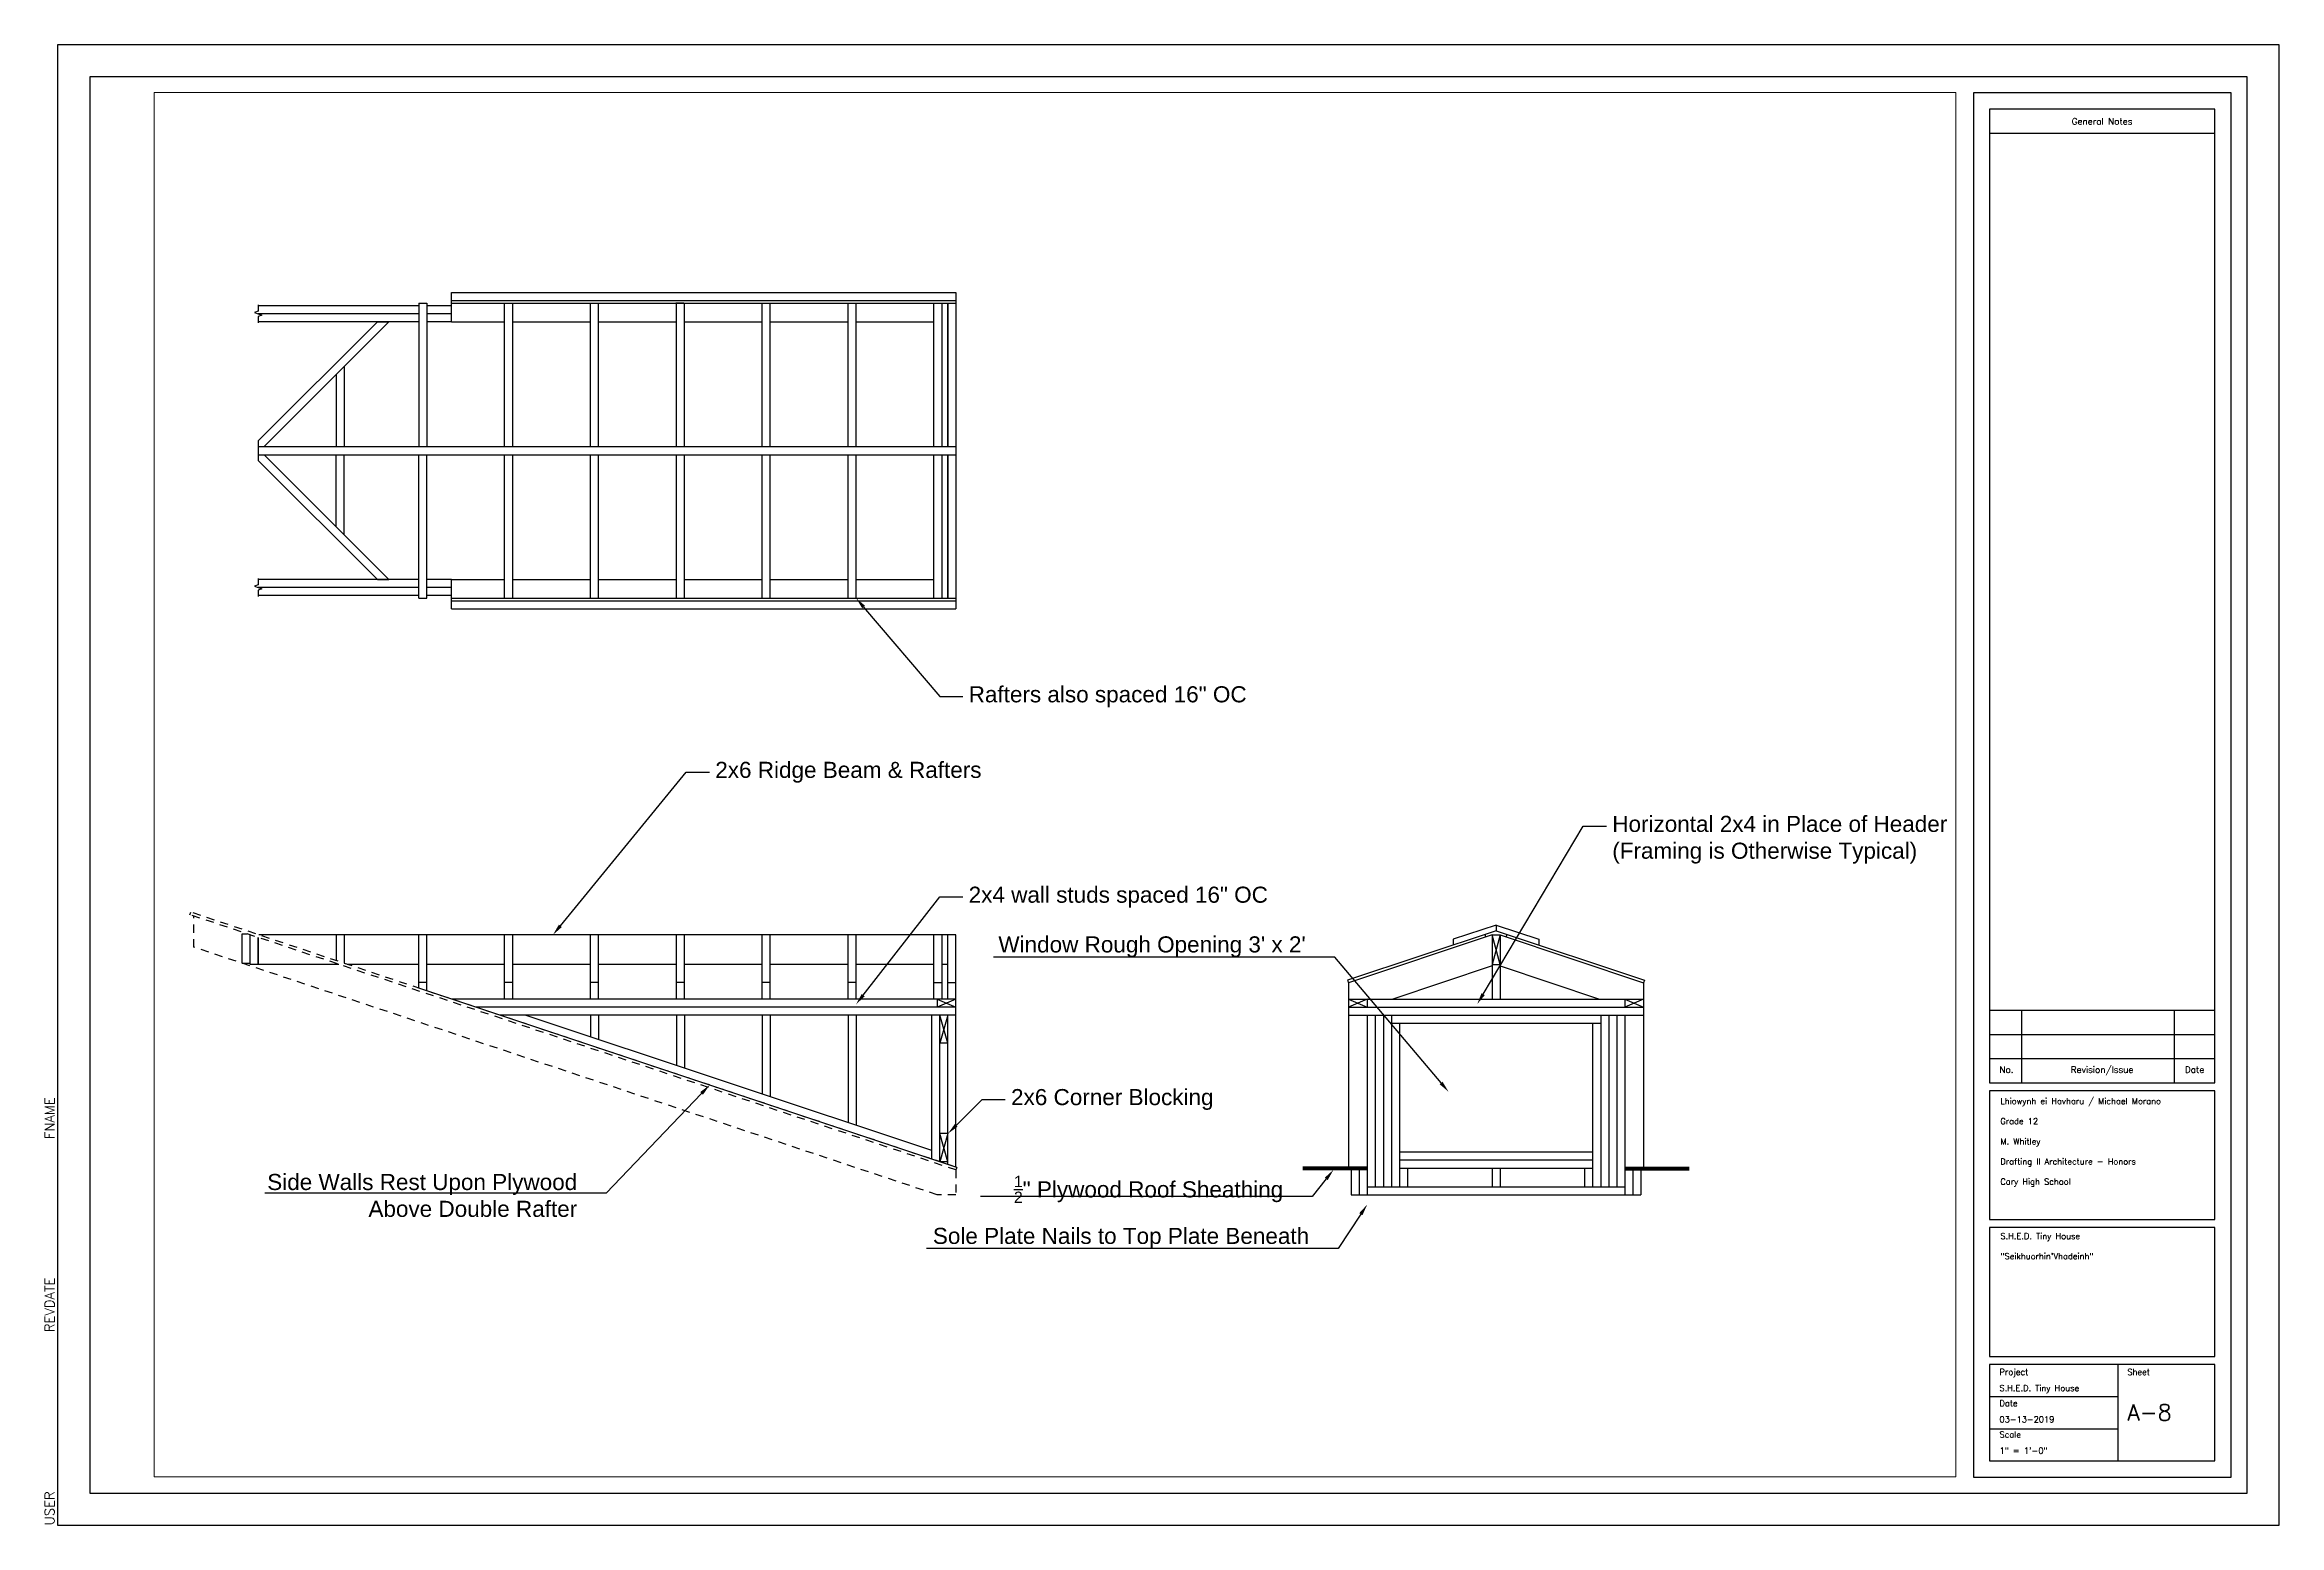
# Paper-space layout 'Dormer Detail' of a CAD drawing. Header units: inches. Extents: x -0.2 to 34.5, y 0 to 23.
import ezdxf
from ezdxf import colors
from ezdxf.entities.mleader import LeaderData, LeaderLine
from ezdxf.enums import TextEntityAlignment as Align
from ezdxf.math import Vec2, Vec3

# ---------------------------------------------------------------- set-up
doc = ezdxf.new("R2010")
doc.units = ezdxf.units.IN
doc.header["$MEASUREMENT"] = 0
doc.linetypes.add('HIDDEN2', pattern=[0.1875, 0.125, -0.0625])
doc.layers.add('Hidden Line', color=7, linetype='HIDDEN2')
doc.layers.add('Viewport', color=5, linetype='Continuous')
doc.styles.add('Roman', font='romans')
doc.styles.get("Standard").update_dxf_attribs({"font": 'arial.ttf'})

psp = doc.layouts.new('Dormer Detail')

# ---------------------------------------------------------------- linework, layer by layer
for p, q in [((34.5, 23), (0, 23)), ((0, 23), (0, 0)), ((34.5, 0), (34.5, 23)), ((34, 22.5), (0.5, 22.5)), ((0.5, 22.5), (0.5, 0.5)), ((33.75, 22.25), (29.75, 22.25)), ((29.75, 22.25), (29.75, 0.75)), ((33.75, 0.75), (33.75, 22.25)), ((34, 0.5), (34, 22.5)), ((33.5, 22), (30, 22)), ((30, 22), (30, 6.875)), ((33.5, 6.875), (33.5, 22)), ((30, 21.625), (33.5, 21.625)), ((6.116, 19.152), (13.951, 19.152)), ((6.116, 18.694), (6.116, 19.152)), ((13.951, 19.152), (13.951, 14.235)), ((5.609, 18.944), (3.117, 18.944)), ((5.609, 18.819), (3.117, 18.819)), ((5.609, 18.985), (5.734, 18.985)), ((5.609, 18.985), (5.609, 16.756)), ((5.734, 18.985), (5.734, 16.756)), ((6.116, 18.944), (5.734, 18.944)), ((6.116, 18.819), (5.734, 18.819)), ((6.116, 19.027), (13.951, 19.027)), ((6.116, 18.985), (13.951, 18.985)), ((6.942, 16.756), (6.942, 18.985)), ((7.067, 16.756), (7.067, 18.985)), ((8.275, 16.756), (8.275, 18.985)), ((8.4, 16.756), (8.4, 18.985)), ((9.727, 18.985), (9.602, 18.985)), ((9.609, 16.756), (9.609, 18.985)), ((9.734, 16.756), (9.734, 18.985)), ((10.942, 16.756), (10.942, 18.985)), ((11.067, 16.756), (11.067, 18.985)), ((12.275, 16.756), (12.275, 18.985)), ((12.4, 16.756), (12.4, 18.985)), ((13.609, 16.756), (13.609, 18.985)), ((13.734, 16.756), (13.734, 18.985)), ((13.826, 18.985), (13.826, 16.756)), ((13.826, 16.756), (13.826, 18.985)), ((3.117, 16.845), (4.966, 18.694)), ((5.609, 18.694), (3.117, 18.694)), ((3.206, 16.756), (5.143, 18.694)), ((4.966, 18.694), (5.143, 18.694)), ((6.116, 18.694), (5.734, 18.694)), ((6.116, 18.694), (6.942, 18.694)), ((7.067, 18.694), (8.275, 18.694)), ((8.4, 18.694), (9.609, 18.694)), ((9.734, 18.694), (10.942, 18.694)), ((11.067, 18.694), (12.275, 18.694)), ((12.4, 18.694), (13.609, 18.694)), ((4.326, 17.876), (4.326, 16.756)), ((4.451, 18.001), (4.451, 16.756)), ((3.117, 16.845), (3.117, 16.543)), ((3.117, 16.756), (13.951, 16.756)), ((3.117, 16.631), (13.951, 16.631)), ((3.117, 16.543), (4.966, 14.694)), ((3.206, 16.631), (5.143, 14.694)), ((4.326, 15.511), (4.326, 16.631)), ((4.451, 15.386), (4.451, 16.631)), ((5.609, 14.402), (5.609, 16.631)), ((5.734, 14.402), (5.734, 16.631)), ((6.942, 14.402), (6.942, 16.631)), ((7.067, 14.402), (7.067, 16.631)), ((8.275, 14.402), (8.275, 16.631)), ((8.4, 14.402), (8.4, 16.631)), ((9.609, 14.402), (9.609, 16.631)), ((9.734, 14.402), (9.734, 16.631)), ((10.942, 14.402), (10.942, 16.631)), ((11.067, 14.402), (11.067, 16.631)), ((12.275, 14.402), (12.275, 16.631)), ((12.4, 14.402), (12.4, 16.631)), ((13.609, 14.402), (13.609, 16.631)), ((13.734, 14.402), (13.734, 16.631)), ((13.826, 14.402), (13.826, 16.631)), ((13.826, 16.631), (13.826, 14.402)), ((5.609, 14.694), (3.117, 14.694)), ((4.966, 14.694), (5.143, 14.694)), ((6.116, 14.694), (5.734, 14.694)), ((6.116, 14.694), (6.942, 14.694)), ((6.116, 14.235), (6.116, 14.694)), ((7.067, 14.694), (8.275, 14.694)), ((8.4, 14.694), (9.609, 14.694)), ((9.734, 14.694), (10.942, 14.694)), ((11.067, 14.694), (12.275, 14.694)), ((12.4, 14.694), (13.609, 14.694)), ((5.609, 14.569), (3.117, 14.569)), ((5.609, 14.444), (3.117, 14.444)), ((5.609, 14.402), (5.734, 14.402)), ((6.116, 14.569), (5.734, 14.569)), ((6.116, 14.444), (5.734, 14.444)), ((6.116, 14.402), (13.951, 14.402)), ((6.116, 14.36), (13.951, 14.36)), ((6.116, 14.235), (13.951, 14.235)), ((2.867, 8.731), (2.867, 9.19)), ((2.867, 9.19), (2.942, 9.19)), ((2.992, 8.714), (2.992, 9.173)), ((3.117, 9.131), (3.117, 8.714)), ((3.117, 8.714), (3.117, 9.131)), ((13.951, 9.173), (3.124, 9.173)), ((4.326, 9.173), (4.326, 8.772)), ((4.451, 9.173), (4.451, 8.73)), ((5.609, 8.344), (5.609, 9.173)), ((5.734, 8.303), (5.734, 9.173)), ((6.942, 8.175), (6.942, 9.173)), ((7.067, 8.175), (7.067, 9.173)), ((8.275, 8.175), (8.275, 9.173)), ((8.4, 8.175), (8.4, 9.173)), ((9.609, 8.175), (9.609, 9.173)), ((9.734, 8.175), (9.734, 9.173)), ((10.942, 8.175), (10.942, 9.173)), ((11.067, 8.175), (11.067, 9.173)), ((12.275, 8.175), (12.275, 9.173)), ((12.4, 8.175), (12.4, 9.173)), ((13.609, 8.175), (13.609, 9.173)), ((13.734, 8.175), (13.734, 9.173)), ((13.826, 8.175), (13.826, 9.173)), ((13.951, 5.564), (13.951, 9.173)), ((22.337, 9.237), (20.032, 8.469)), ((22.275, 9.172), (20.046, 8.429)), ((22.337, 9.325), (21.671, 9.103)), ((21.671, 9.103), (21.671, 9.015)), ((22.179, 9.141), (22.166, 9.18)), ((22.275, 9.172), (22.4, 9.172)), ((22.275, 9.172), (22.275, 8.175)), ((22.4, 8.714), (22.275, 9.172)), ((22.4, 9.172), (22.275, 8.714)), ((22.337, 9.325), (23.004, 9.103)), ((22.337, 9.325), (22.337, 9.237)), ((22.337, 9.237), (24.642, 8.469)), ((22.4, 9.172), (24.629, 8.429)), ((22.4, 9.172), (22.4, 8.175)), ((22.495, 9.141), (22.509, 9.18)), ((22.495, 9.141), (22.509, 9.18)), ((23.004, 9.103), (23.004, 9.015)), ((2.867, 8.731), (2.992, 8.731)), ((4.367, 8.714), (2.992, 8.714)), ((5.609, 8.714), (4.499, 8.714)), ((6.942, 8.714), (5.734, 8.714)), ((8.275, 8.714), (7.067, 8.714)), ((9.609, 8.714), (8.4, 8.714)), ((10.942, 8.714), (9.734, 8.714)), ((12.275, 8.714), (11.067, 8.714)), ((13.609, 8.714), (12.4, 8.714)), ((13.826, 8.714), (13.734, 8.714)), ((22.275, 8.689), (20.733, 8.175)), ((22.275, 8.714), (22.4, 8.714)), ((22.4, 8.689), (23.942, 8.175)), ((5.734, 8.43), (5.609, 8.43)), ((13.951, 5.564), (5.609, 8.344)), ((7.067, 8.43), (6.942, 8.43)), ((8.4, 8.43), (8.275, 8.43)), ((9.734, 8.43), (9.609, 8.43)), ((11.067, 8.43), (10.942, 8.43)), ((12.4, 8.43), (12.275, 8.43)), ((13.609, 8.43), (13.734, 8.43)), ((13.826, 8.43), (13.951, 8.43)), ((20.032, 8.469), (20.046, 8.429)), ((20.032, 8.469), (20.046, 8.429)), ((20.046, 8.429), (20.046, 5.562)), ((24.642, 8.469), (24.629, 8.429)), ((24.629, 8.429), (24.629, 5.562)), ((13.951, 8.175), (6.116, 8.175)), ((13.951, 8.05), (6.491, 8.05)), ((13.659, 8.175), (13.659, 8.05)), ((13.659, 8.175), (13.951, 8.05)), ((13.951, 8.175), (13.659, 8.05)), ((20.337, 8.175), (20.046, 8.05)), ((20.046, 8.175), (20.337, 8.05)), ((20.046, 8.175), (24.629, 8.175)), ((20.046, 8.05), (24.629, 8.05)), ((20.337, 8.175), (20.337, 8.05)), ((24.337, 8.175), (24.337, 8.05)), ((24.337, 8.175), (24.629, 8.05)), ((24.629, 8.175), (24.337, 8.05)), ((30, 8), (33.5, 8)), ((30.5, 6.875), (30.5, 8)), ((32.875, 6.875), (32.875, 8)), ((13.951, 7.925), (6.866, 7.925)), ((13.576, 5.821), (7.261, 7.925)), ((8.275, 7.925), (8.275, 7.587)), ((8.4, 7.925), (8.4, 7.546)), ((9.609, 7.925), (9.609, 7.143)), ((9.734, 7.925), (9.734, 7.101)), ((10.942, 7.925), (10.942, 6.698)), ((11.067, 7.925), (11.067, 6.657)), ((12.275, 7.925), (12.275, 6.254)), ((12.4, 7.925), (12.4, 6.212)), ((13.576, 5.689), (13.576, 7.925)), ((13.701, 5.647), (13.701, 7.925)), ((13.826, 7.488), (13.701, 7.925)), ((13.826, 7.925), (13.701, 7.488)), ((13.826, 5.605), (13.826, 7.925)), ((20.046, 7.925), (24.629, 7.925)), ((20.337, 7.925), (20.337, 5.673)), ((20.462, 7.925), (20.462, 5.259)), ((20.587, 7.925), (20.587, 5.259)), ((20.712, 7.925), (20.712, 5.259)), ((20.712, 7.8), (23.962, 7.8)), ((20.837, 7.8), (20.837, 5.259)), ((23.837, 7.8), (23.837, 5.259)), ((23.962, 7.925), (23.962, 5.259)), ((24.087, 7.925), (24.087, 5.259)), ((24.212, 7.925), (24.212, 5.259)), ((24.337, 7.925), (24.337, 5.673)), ((13.826, 7.488), (13.701, 7.488)), ((30, 7.625), (33.5, 7.625)), ((30, 7.25), (33.5, 7.25)), ((30, 6.875), (33.5, 6.875)), ((33.5, 6.75), (30, 6.75)), ((30, 6.75), (30, 4.75)), ((33.5, 4.75), (33.5, 6.75)), ((13.826, 6.085), (13.701, 6.085)), ((13.826, 5.647), (13.701, 6.085)), ((13.826, 6.085), (13.701, 5.647)), ((13.826, 5.647), (13.701, 5.647)), ((20.337, 5.562), (19.337, 5.562)), ((20.337, 5.673), (20.337, 5.134)), ((20.837, 5.8), (23.837, 5.8)), ((20.837, 5.675), (23.837, 5.675)), ((24.337, 5.673), (24.337, 5.134)), ((24.337, 5.562), (25.337, 5.562)), ((20.337, 5.551), (19.337, 5.551)), ((20.337, 5.541), (19.337, 5.541)), ((20.337, 5.53), (19.337, 5.53)), ((20.337, 5.52), (19.337, 5.52)), ((20.087, 5.52), (20.087, 5.134)), ((20.212, 5.52), (20.212, 5.134)), ((20.337, 5.259), (24.337, 5.259)), ((20.837, 5.55), (23.837, 5.55)), ((20.962, 5.55), (20.962, 5.259)), ((22.275, 5.55), (22.275, 5.259)), ((22.4, 5.55), (22.4, 5.259)), ((23.712, 5.55), (23.712, 5.259)), ((24.337, 5.551), (25.337, 5.551)), ((24.337, 5.541), (25.337, 5.541)), ((24.337, 5.53), (25.337, 5.53)), ((24.337, 5.52), (25.337, 5.52)), ((24.462, 5.52), (24.462, 5.134)), ((24.587, 5.52), (24.587, 5.134)), ((20.087, 5.134), (24.587, 5.134)), ((20.087, 5.134), (24.587, 5.134)), ((30, 4.75), (33.5, 4.75)), ((33.5, 4.625), (30, 4.625)), ((30, 4.625), (30, 2.625)), ((33.5, 2.625), (33.5, 4.625)), ((30, 2.625), (33.5, 2.625)), ((33.5, 2.5), (30, 2.5)), ((30, 2.5), (30, 1)), ((32, 1), (32, 2.5)), ((33.5, 1), (33.5, 2.5)), ((30, 2), (32, 2)), ((30, 1.5), (32, 1.5)), ((29.75, 0.75), (33.75, 0.75)), ((30, 1), (33.5, 1)), ((0.5, 0.5), (34, 0.5)), ((0, 0), (34.5, 0))]:
    psp.add_line(p, q)
at = {"linetype": 'Continuous'}
for points in [[(3.117, 18.959), (3.117, 18.86), (3.06, 18.84), (3.174, 18.798), (3.117, 18.777), (3.117, 18.679)], [(3.117, 14.709), (3.117, 14.61), (3.06, 14.59), (3.174, 14.548), (3.117, 14.527), (3.117, 14.429)]]:
    psp.add_lwpolyline(points, dxfattribs=at)
at = {"layer": 'Hidden Line'}
for p, q in [((2.055, 9.485), (2.068, 9.525)), ((13.951, 5.52), (2.055, 9.485)), ((13.964, 5.559), (2.068, 9.525)), ((2.117, 8.981), (2.117, 9.464)), ((13.66, 5.134), (2.117, 8.981)), ((13.964, 5.559), (13.951, 5.52)), ((13.951, 5.52), (13.951, 5.134)), ((13.951, 5.134), (13.659, 5.134))]:
    psp.add_line(p, q, dxfattribs=at)

# ---------------------------------------------------------------- texts
at = {"style": 'Roman'}
for s, p in [('General Notes', (31.748, 21.808)), ('No.', (30.264, 7.078)), ('Revision/Issue', (31.748, 7.078)), ('Date', (33.184, 7.078))]:
    psp.add_text(s, height=0.1, dxfattribs=at).set_placement(p, align=Align.MIDDLE_CENTER)
for s, height, p in [('Project', 0.0938, (30.155, 2.335)), ('S.H.E.D. Tiny House', 0.09375, (30.155, 2.085)), ('Sheet', 0.0938, (32.14, 2.335)), ('Date', 0.0938, (30.155, 1.849)), ('A-8', 0.25, (32.14, 1.629)), ('03-13-2019', 0.0938, (30.155, 1.599)), ('Scale', 0.0938, (30.155, 1.363)), ('1" = 1\'-0"', 0.0938, (30.155, 1.113))]:
    psp.add_text(s, height=height, dxfattribs=at).set_placement(p)
at = {"char_height": 0.09375, "attachment_point": 1, "style": 'Roman'}
for s, insert, width in [('Lhiowynh ei Havharu / Michael Morano\\P\\PGrade 12\\P\\PM. Whitley\\P\\PDrafting II Architecture - Honors\\P\\PCary High School', (30.168, 6.636), 3.15518), ('S.H.E.D. Tiny House\\P\\P"Seikhuorhin\'Vhadeinh"', (30.169, 4.54), 2.54469)]:
    psp.add_mtext(s, dxfattribs=dict(at, insert=insert, width=width))
at = {"color": 0, "style": 'Roman', "flags": 8}
for tag, p in [('FNAME', (-0.05, 6)), ('REVDATE', (-0.05, 3)), ('USER', (-0.05, 0))]:
    psp.add_attdef(tag, p, '', height=0.15, rotation=90, dxfattribs=at)

# ---------------------------------------------------------------- leaders
ml = psp.add_multileader_mtext('Standard')
ml.set_content('Rafters also spaced 16" OC', color=256)
ml.set_leader_properties()
ml.build(insert=Vec2(0, 0))
ml.multileader.update_dxf_attribs({"text_right_attachment_type": 6, "dogleg_length": 0.36, "arrow_head_size": 0.18})
ctx = ml.context
ctx.base_point, ctx.char_height, ctx.arrow_head_size, ctx.landing_gap_size, ctx.plane_origin = Vec3(14.058, 12.874), 0.25, 0.18, 0.09, Vec3(12.4, 14.402)
ctx.right_attachment = 6
notes = []
notes.append((ctx, [(0, (1, 1, 0), (13.698, 12.874), (1, 0), 0.36, [(0, [(12.4, 14.402)], 0, [])])]))
ctx.mtext.insert, ctx.mtext.flow_direction = Vec3(14.148, 13.034), 5
ml = psp.add_multileader_mtext('Standard')
ml.set_content('2x6 Ridge Beam & Rafters', color=256)
ml.set_leader_properties()
ml.build(insert=Vec2(0, 0))
ml.multileader.update_dxf_attribs({"text_right_attachment_type": 6, "dogleg_length": 0.36, "arrow_head_size": 0.18})
ctx = ml.context
ctx.base_point, ctx.char_height, ctx.arrow_head_size, ctx.landing_gap_size, ctx.plane_origin = Vec3(10.123, 11.698), 0.25, 0.18, 0.09, Vec3(8.537, 9.173)
ctx.right_attachment = 6
notes.append((ctx, [(0, (1, 1, 0), (9.763, 11.698), (1, 0), 0.36, [(0, [(7.693, 9.173)], 0, [])])]))
ctx.mtext.insert, ctx.mtext.flow_direction = Vec3(10.213, 11.86), 5
ml = psp.add_multileader_mtext('Standard')
ml.set_content('Horizontal 2x4 in Place of Header\\P(Framing is Otherwise Typical)', color=256)
ml.set_leader_properties()
ml.build(insert=Vec2(0, 0))
ml.multileader.update_dxf_attribs({"text_right_attachment_type": 6, "dogleg_length": 0.36, "arrow_head_size": 0.18})
ctx = ml.context
ctx.base_point, ctx.char_height, ctx.arrow_head_size, ctx.landing_gap_size, ctx.plane_origin = Vec3(24.052, 10.86), 0.25, 0.18, 0.09, Vec3(20.712, 8.097)
ctx.right_attachment = 6
notes.append((ctx, [(1, (1, 1, 0), (23.692, 10.86), (1, 0), 0.36, [(0, [(22.045, 8.097)], 0, [])])]))
ctx.mtext.insert, ctx.mtext.flow_direction = Vec3(24.142, 11.021), 5
ml = psp.add_multileader_mtext('Standard')
ml.set_content('2x4 wall studs spaced 16" OC', color=256)
ml.set_leader_properties()
ml.build(insert=Vec2(0, 0))
ml.multileader.update_dxf_attribs({"text_right_attachment_type": 6, "dogleg_length": 0.36, "arrow_head_size": 0.18})
ctx = ml.context
ctx.base_point, ctx.char_height, ctx.arrow_head_size, ctx.landing_gap_size, ctx.plane_origin = Vec3(14.058, 9.762), 0.25, 0.18, 0.09, Vec3(12.4, 8.094)
ctx.right_attachment = 6
notes.append((ctx, [(0, (1, 1, 0), (13.698, 9.762), (1, 0), 0.36, [(0, [(12.4, 8.094)], 0, [])])]))
ctx.mtext.insert, ctx.mtext.flow_direction = Vec3(14.148, 9.921), 5
ml = psp.add_multileader_mtext('Standard')
ml.set_content("Window Rough Opening 3' x 2'", color=256)
ml.set_leader_properties()
ml.build(insert=Vec2(0, 0))
ml.multileader.update_dxf_attribs({"text_right_attachment_type": 6, "dogleg_length": 0.36, "arrow_head_size": 0.18})
ctx = ml.context
ctx.base_point, ctx.char_height, ctx.arrow_head_size, ctx.landing_gap_size, ctx.plane_origin = Vec3(14.54, 8.987), 0.25, 0.18, 0.09, Vec3(21.6, 6.734)
ctx.right_attachment, ctx.text_align_type = 6, 2
notes.append((ctx, [(0, (1, 1, 0), (19.832, 8.826), (-1, 0), 0.36, [(0, [(21.6, 6.734)], 0, [])])]))
ctx.mtext.insert, ctx.mtext.alignment, ctx.mtext.flow_direction = Vec3(19.382, 9.149), 3, 5
ml = psp.add_multileader_mtext('Standard')
ml.set_content('Side Walls Rest Upon Plywood\\PAbove Double Rafter', color=256)
ml.set_leader_properties()
ml.build(insert=Vec2(0, 0))
ml.multileader.update_dxf_attribs({"text_right_attachment_type": 6, "dogleg_length": 0.36, "arrow_head_size": 0.18})
ctx = ml.context
ctx.base_point, ctx.char_height, ctx.arrow_head_size, ctx.landing_gap_size, ctx.plane_origin = Vec3(3.206, 5.331), 0.25, 0.18, 0.09, Vec3(13.951, 5.564)
ctx.right_attachment, ctx.text_align_type = 6, 2
notes.append((ctx, [(1, (1, 1, 0), (8.519, 5.158), (-1, 0), 0.36, [(0, [(10.125, 6.839)], 0, [])])]))
ctx.mtext.insert, ctx.mtext.alignment, ctx.mtext.flow_direction = Vec3(8.069, 5.458), 3, 5
ml = psp.add_multileader_mtext('Standard')
ml.set_content('2x6 Corner Blocking', color=256)
ml.set_leader_properties()
ml.build(insert=Vec2(0, 0))
ml.multileader.update_dxf_attribs({"text_right_attachment_type": 6, "dogleg_length": 0.36, "arrow_head_size": 0.18})
ctx = ml.context
ctx.base_point, ctx.char_height, ctx.arrow_head_size, ctx.landing_gap_size, ctx.plane_origin = Vec3(14.716, 6.615), 0.25, 0.18, 0.09, Vec3(13.826, 6.085)
ctx.right_attachment = 6
notes.append((ctx, [(0, (1, 1, 0), (14.356, 6.615), (1, 0), 0.36, [(0, [(13.826, 6.085)], 0, [])])]))
ctx.mtext.insert, ctx.mtext.flow_direction = Vec3(14.806, 6.777), 5
ml = psp.add_multileader_mtext('Standard')
ml.set_content('\\A1;{\\H0.7x;\\S1/2;}" Plywood Roof Sheathing', color=256)
ml.set_leader_properties()
ml.build(insert=Vec2(0, 0))
ml.multileader.update_dxf_attribs({"text_right_attachment_type": 6, "dogleg_length": 0.36, "arrow_head_size": 0.18})
ctx = ml.context
ctx.base_point, ctx.char_height, ctx.arrow_head_size, ctx.landing_gap_size, ctx.plane_origin = Vec3(14.792, 5.268), 0.25, 0.18, 0.09, Vec3(19.337, 5.522)
ctx.right_attachment, ctx.text_align_type = 6, 2
notes.append((ctx, [(0, (1, 1, 0), (19.482, 5.106), (-1, 0), 0.36, [(0, [(19.812, 5.522)], 0, [])])]))
ctx.mtext.insert, ctx.mtext.alignment, ctx.mtext.flow_direction = Vec3(19.032, 5.429), 3, 5
ml = psp.add_multileader_mtext('Standard')
ml.set_content('Sole Plate Nails to Top Plate Beneath', color=256)
ml.set_leader_properties()
ml.build(insert=Vec2(0, 0))
ml.multileader.update_dxf_attribs({"text_right_attachment_type": 6, "dogleg_length": 0.36, "arrow_head_size": 0.18})
ctx = ml.context
ctx.base_point, ctx.char_height, ctx.arrow_head_size, ctx.landing_gap_size, ctx.plane_origin = Vec3(13.541, 4.461), 0.25, 0.18, 0.09, Vec3(20.337, 4.983)
ctx.right_attachment, ctx.text_align_type = 6, 2
notes.append((ctx, [(0, (1, 1, 0), (19.885, 4.301), (-1, 0), 0.36, [(0, [(20.337, 4.983)], 0, [])])]))
ctx.mtext.insert, ctx.mtext.alignment, ctx.mtext.flow_direction = Vec3(19.435, 4.621), 3, 5
for ctx, leaders in notes:
    for number, flags, end, landing, length, lines in leaders:
        leader = LeaderData()
        leader.index, (leader.has_last_leader_line, leader.has_dogleg_vector, leader.attachment_direction) = number, flags
        leader.last_leader_point, leader.dogleg_vector, leader.dogleg_length = Vec3(end), Vec3(landing), length
        for number, points, colour, breaks in lines:
            line = LeaderLine()
            line.index, line.vertices, line.color, line.breaks = number, Vec3.list(points), colors.encode_raw_color(colour), breaks
            leader.lines.append(line)
        ctx.leaders.append(leader)

# ---------------------------------------------------------------- viewports
at = {"layer": 'Viewport'}
psp.add_viewport(center=(15.488, 11.505), size=(27.976, 21.4991), view_center_point=(605.967, 465.994), view_height=1031.95692, dxfattribs=at)

doc.saveas('drawing.dxf')
